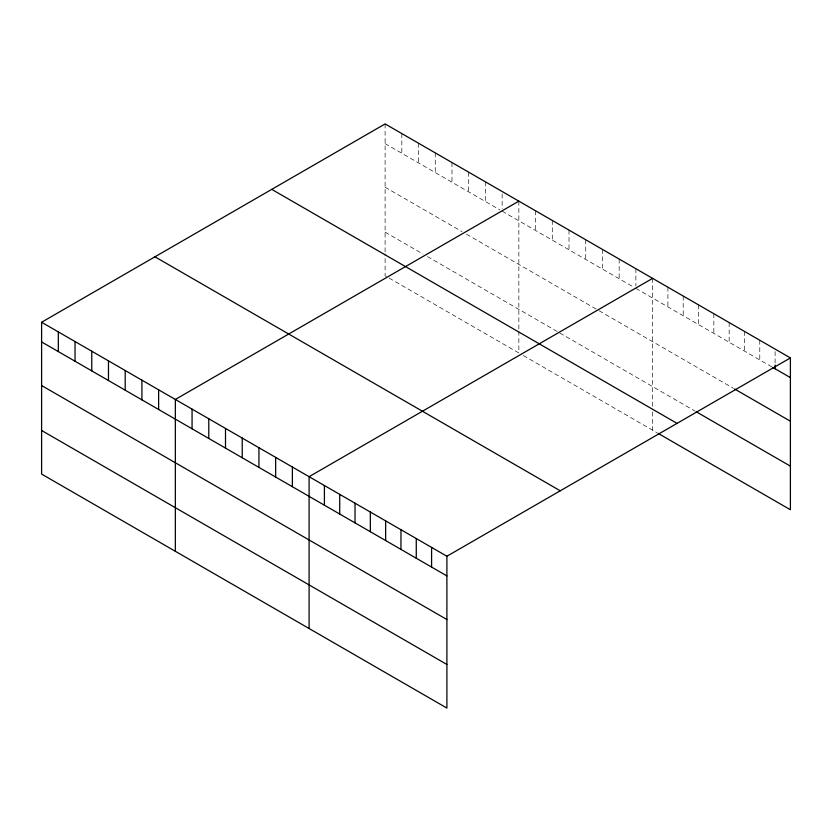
<?xml version="1.0" encoding="UTF-8"?>
<svg xmlns="http://www.w3.org/2000/svg" width="832" height="832" viewBox="0 0 832 832"><rect width="100%" height="100%" fill="white"/><g stroke="black" fill="none" stroke-linecap="round" stroke-linejoin="round"><path stroke-width="0.62" stroke-dasharray="4.16 3.12" d="M385.102 123.926L385.102 252.741M385.102 143.614L499.907 209.893M502.133 211.172L633.651 287.113M635.877 288.392L771.805 366.87M385.102 187.221L462.01 231.618M466.471 234.187L597.99 310.128M599.102 310.762L733.533 388.378M385.102 232.149L422.999 254.03M427.461 256.599L695.25 411.206M523.307 355.545L656.978 432.713M775.091 351.551L775.091 363.844M759.782 340.246L759.782 359.923M744.463 331.406L744.463 351.083M729.154 322.566L729.154 342.243M713.846 313.726L713.846 333.403M698.537 304.886L698.537 324.563M683.218 296.046L683.218 315.723M667.909 287.206L667.909 306.883M652.6 278.366L652.6 407.181M652.6 412.017L652.6 430.196M635.877 268.715L635.877 285.938M619.164 259.064L619.164 278.741M602.441 249.413L602.441 269.09M585.728 239.762L585.728 259.438M569.005 230.11L569.005 249.787M552.292 220.449L552.292 240.136M535.569 210.798L535.569 230.485M518.856 201.146L518.856 329.961M518.856 331.167L518.856 352.976L385.102 275.756L385.102 253.947M502.133 193.96L502.133 208.718M485.41 181.844L485.41 201.521M468.697 172.193L468.697 191.87M451.974 162.542L451.974 182.218M435.261 152.89L435.261 172.567M418.538 143.239L418.538 162.916M401.825 133.578L401.825 153.265"/><path stroke-width="1.25" d="M41.6 322.254L446.898 556.244L446.898 708.074L41.6 474.074L41.6 322.254L385.102 123.926L790.4 357.926L790.4 509.746L658.07 433.347M518.856 201.146L175.344 399.464L175.344 551.294M652.6 278.366L309.098 476.684L309.098 628.514M446.898 556.244L790.4 357.926M772.897 367.505L790.4 377.603M734.625 389.012L790.4 421.21M696.342 411.84L790.4 466.138M271.752 189.374L677.04 423.374M154.96 256.807L560.248 490.797M41.6 341.931L446.898 575.921M41.6 385.538L446.898 619.538M41.6 430.466L446.898 664.466M775.091 365.071L775.091 368.763M431.59 547.404L431.59 567.081M416.27 538.564L416.27 558.241M400.962 529.724L400.962 549.411M385.653 520.884L385.653 540.571M370.344 512.044L370.344 531.731M355.025 503.204L355.025 522.891M339.716 494.364L339.716 514.051M324.407 485.524L324.407 505.211M292.375 467.033L292.375 486.71M275.662 457.382L275.662 477.058M258.939 447.73L258.939 467.407M242.226 438.079L242.226 457.756M225.503 428.428L225.503 448.105M208.78 418.777L208.78 438.454M192.067 409.126L192.067 428.802M158.631 389.813L158.631 409.5M141.908 380.162L141.908 399.849M125.195 370.51L125.195 390.187M108.472 360.859L108.472 380.536M91.759 351.208L91.759 370.885M75.036 341.557L75.036 361.234M58.323 331.906L58.323 351.582"/></g></svg>
